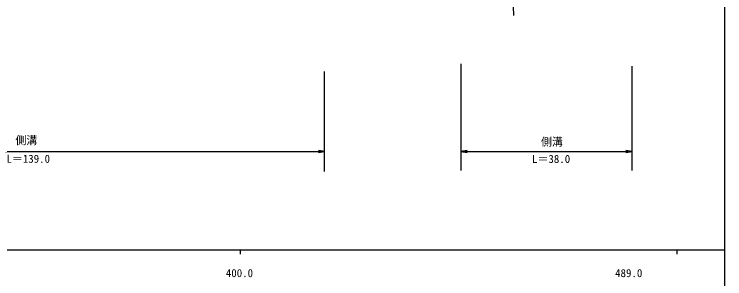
# Model space of a CAD drawing. Units: millimetres, scale not verified. Extents: x 40000 to 680000, y 20000 to 380000.
# Drawn here: x 416255 to 579000, y 198357 to 258936 of the extents above; entities that cross this region are included whole.
import ezdxf
from ezdxf.enums import TextEntityAlignment as Align

# ---------------------------------------------------------------- set-up
doc = ezdxf.new("R2010")
doc.units = ezdxf.units.MM
doc.header["$LTSCALE"] = 1000
for name, color, linetype, lineweight in [('M-BGD', 7, 'Continuous', 25), ('M-STR-STR3', 7, 'Continuous', 25), ('M-TTL-BAND', 7, 'Continuous', 25)]:
    doc.layers.add(name, color=color, linetype=linetype, lineweight=lineweight)
doc.styles.add('ＭＳ ゴシック', font='')
doc.styles.get('ＭＳ ゴシック').set_extended_font_data('MS Gothic')

# ---------------------------------------------------------------- blocks, each defined once
blk = doc.blocks.new('open_arrow')
at = {"color": 0, "linetype": 'Continuous', "lineweight": -2}
blk.add_lwpolyline([(7.5, 1.25), (0, 0), (7.5, -1.25)], dxfattribs=at)

msp = doc.modelspace()

# ---------------------------------------------------------------- linework, layer by layer
at = {"layer": 'M-BGD'}
msp.add_line((530721, 258679), (529939, 276502), dxfattribs=at)
at = {"layer": 'M-STR-STR3'}
for p, q in [((518519, 247587), (518519, 223178)), ((487359, 222937), (487359, 245784)), ((557755, 223178), (557755, 247074)), ((347316, 227480), (487359, 227480)), ((518519, 227480), (557755, 227480))]:
    msp.add_line(p, q, dxfattribs=at)
at = {"layer": 'M-TTL-BAND'}
for p, q in [((579000, 20000), (579000, 370000)), ((40000, 205000), (579000, 205000)), ((468000, 205000), (468000, 204000)), ((568000, 205000), (568000, 204000))]:
    msp.add_line(p, q, dxfattribs=at)

# ---------------------------------------------------------------- block references
at = {"layer": 'M-STR-STR3', "xscale": 193, "yscale": 193, "rotation": 180}
for p in [(487359, 227480), (557755, 227480)]:
    msp.add_blockref('open_arrow', p, dxfattribs=at)
at = {"layer": 'M-STR-STR3', "xscale": 193, "yscale": 193}
msp.add_blockref('open_arrow', (518519, 227480), dxfattribs=at)

# ---------------------------------------------------------------- texts
at = {"layer": 'M-STR-STR3', "style": 'ＭＳ ゴシック'}
for s, p in [('側溝', (416541, 228596)), ('側溝', (536905, 228252)), ('L＝139.0', (414480, 224372)), ('L＝38.0', (534856, 224332))]:
    msp.add_text(s, height=1833, dxfattribs=at).set_placement(p, align=Align.BOTTOM_LEFT)
at = {"layer": 'M-TTL-BAND', "style": 'ＭＳ ゴシック'}
for s, p in [('400.0', (467844, 198195)), ('489.0', (557000, 198195))]:
    msp.add_text(s, height=1833, dxfattribs=at).set_placement(p, align=Align.BOTTOM_CENTER)

doc.saveas('drawing.dxf')
